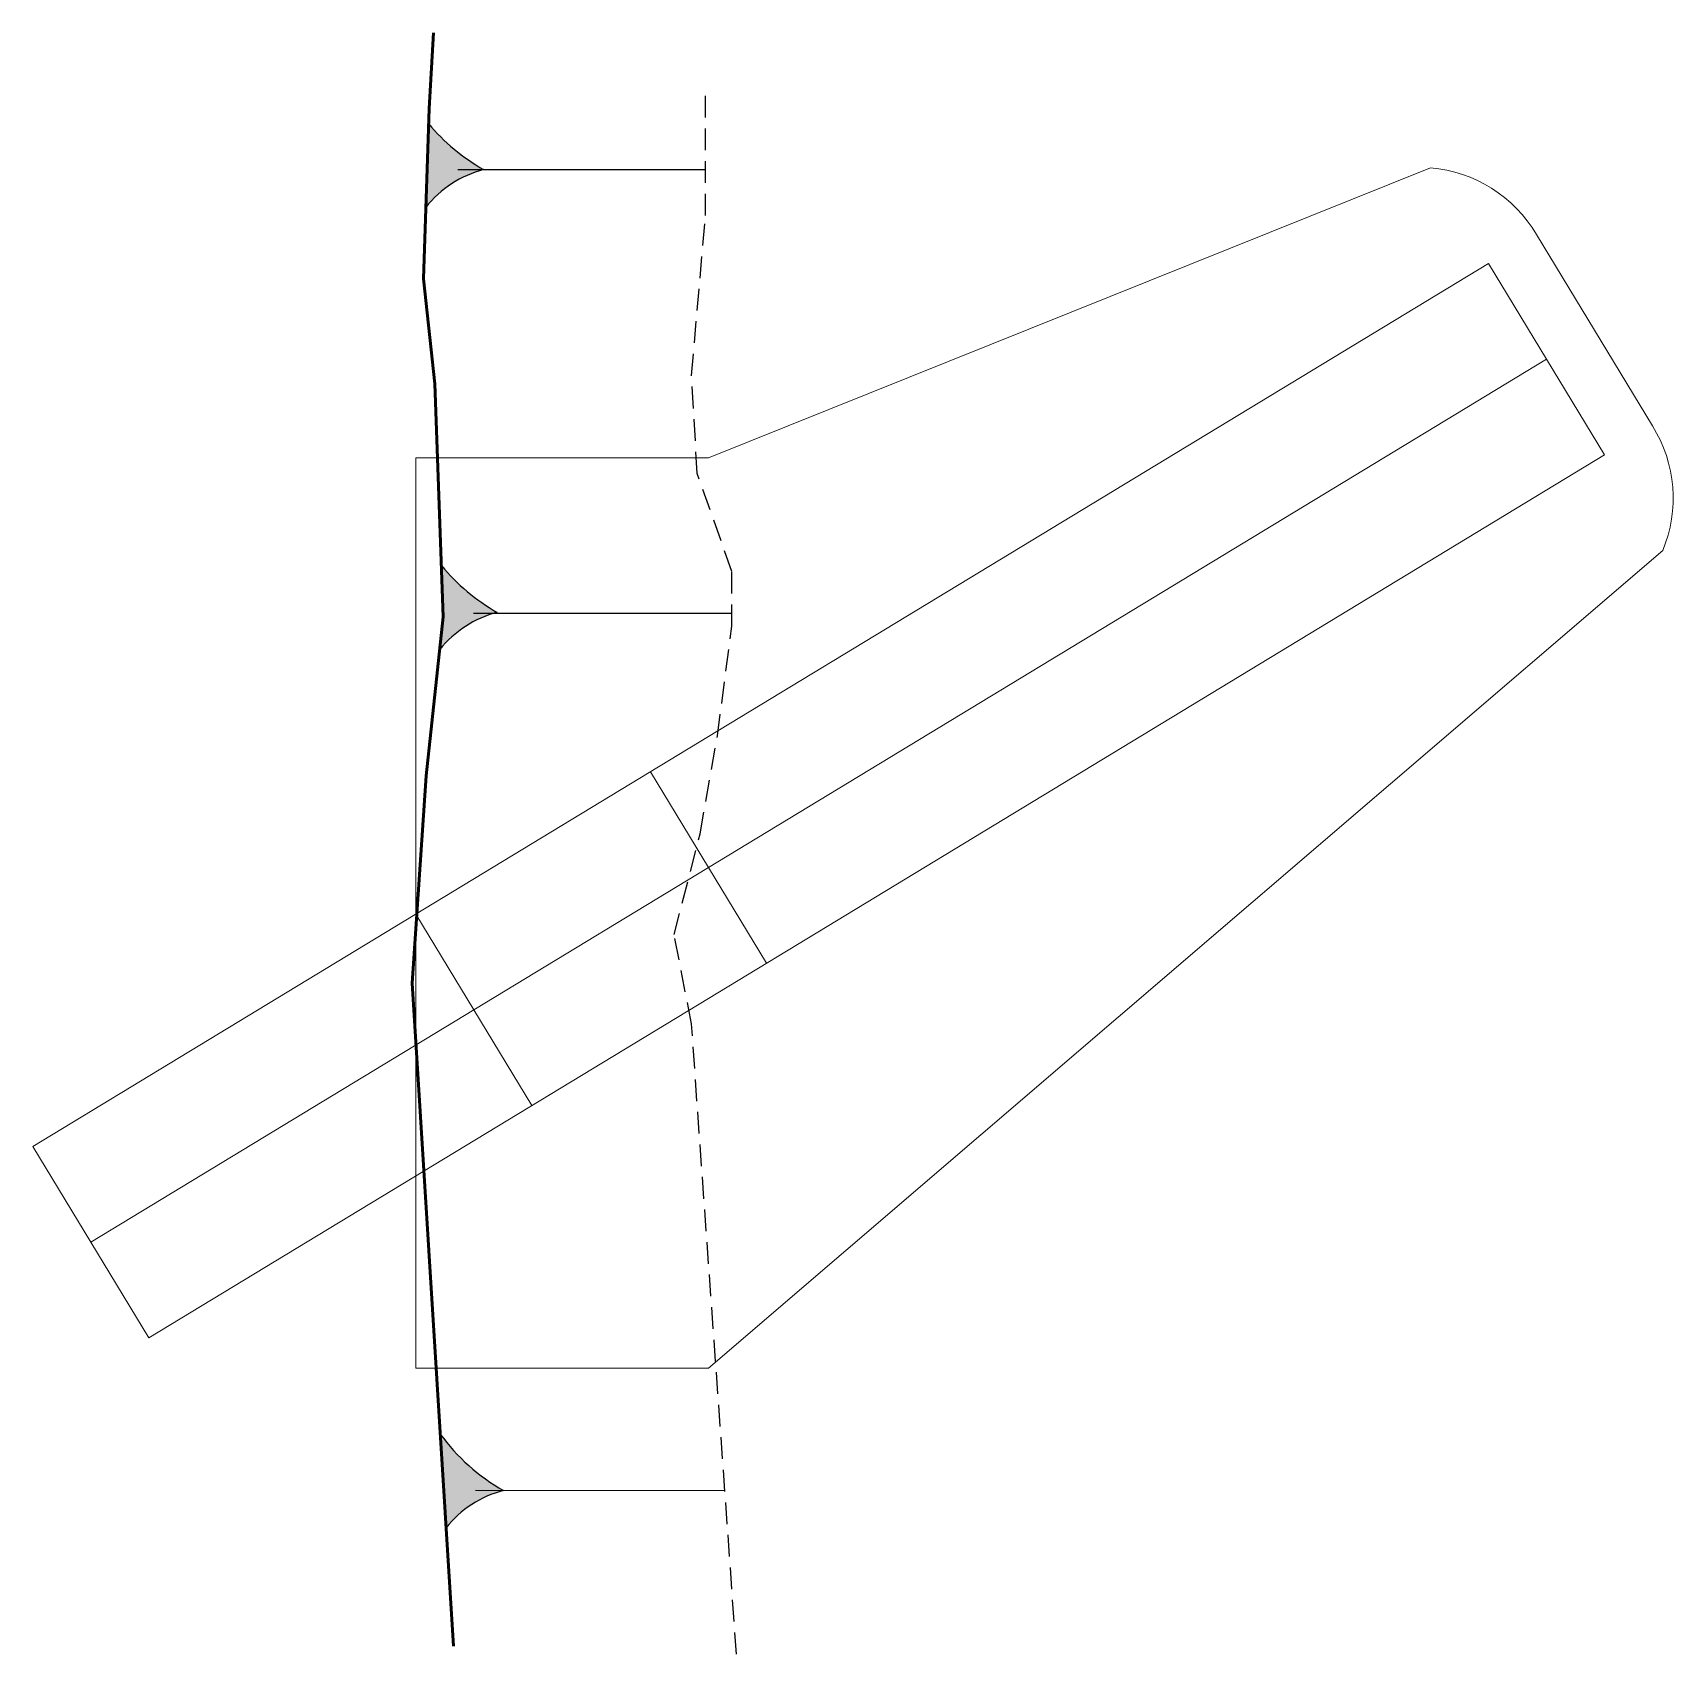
# Model space of a CAD drawing. Header units: feet. Extents: x -317 to 876, y 390 to 709.
# Drawn here: x 781.3 to 875.5, y 501 to 594.2 of the extents above; entities that cross this region are included whole.
import ezdxf

# ---------------------------------------------------------------- set-up
doc = ezdxf.new("R2010")
doc.units = ezdxf.units.FT
doc.header["$MEASUREMENT"] = 0
doc.linetypes.add('HIDDEN', pattern=[0.375, 0.25, -0.125])
doc.layers.add('2.Tblk.Text.User', color=7, linetype='Continuous', lineweight=18)
doc.layers.add('Toe Of Bank', color=7, linetype='HIDDEN')
doc.layers.add('Top Of Bank', color=1, linetype='Continuous')

msp = doc.modelspace()

# ---------------------------------------------------------------- hatches: boundary and pattern name
at = {"layer": 'Top Of Bank', "ltscale": 5}
for points in [[(804, 588.983), (803.84, 584.166, -0.163623), (807.165, 586.337, -0.08978)], [(804.739, 563.581), (804.847, 560.635), (804.644, 558.75, -0.161863), (807.944, 560.888, -0.091137)], [(808.302, 510.411, -0.10645), (804.666, 513.659), (805.002, 508.273, -0.161863)]]:
    msp.add_hatch(color=256, dxfattribs=at).paths.add_polyline_path(points)

# ---------------------------------------------------------------- linework, layer by layer
at = {"layer": '2.Tblk.Text.User', "ltscale": 5}
for p, q in [((861.596, 586.442), (820.097, 569.772)), ((867.684, 582.609), (874.357, 571.605)), ((864.933, 580.94), (820.097, 553.747)), ((864.933, 580.94), (871.607, 569.937)), ((868.27, 575.439), (784.587, 524.684)), ((803.271, 517.443), (803.271, 569.772)), ((803.271, 569.772), (820.097, 569.772)), ((871.607, 569.937), (820.097, 538.696)), ((874.943, 564.435), (820.097, 517.443)), ((781.25, 530.185), (820.097, 553.747)), ((816.76, 551.723), (823.434, 540.719)), ((803.271, 543.542), (809.945, 532.538)), ((787.924, 519.182), (820.097, 538.696)), ((781.25, 530.185), (787.924, 519.182)), ((803.271, 517.443), (820.097, 517.443))]:
    msp.add_line(p, q, dxfattribs=at)
for centre, start, end in [((860.927, 578.629), 30.50053, 85.10472), ((867.705, 567.453), 337.37043, 31.97462)]:
    msp.add_arc(centre, 7.842, start, end, dxfattribs=at)
at = {"layer": 'Toe Of Bank', "ltscale": 5}
for points in [[(819.114, 574.504), (819.923, 583.702), (819.923, 591.103)], [(821.704, 501.003), (819.114, 537.229), (818.119, 542.364), (819.611, 548.163), (820.606, 553.795), (821.435, 560.091), (821.435, 563.238), (819.446, 568.871), (819.114, 574.504)]]:
    msp.add_lwpolyline(points, dxfattribs=at)
at = {"layer": 'Top Of Bank', "ltscale": 5}
for p, q in [((805.69, 586.337), (819.923, 586.337)), ((806.586, 560.84), (821.435, 560.84)), ((806.703, 510.423), (821.031, 510.409))]:
    msp.add_line(p, q, dxfattribs=at)
at = {"layer": 'Top Of Bank', "lineweight": 50, "ltscale": 5}
msp.add_lwpolyline([(805.427, 501.471), (803.049, 539.574), (803.866, 551.492), (804.847, 560.635), (804.356, 574.023), (803.703, 580.064), (804.03, 589.86), (804.282, 594.201)], dxfattribs=at)
at = {"layer": 'Top Of Bank', "ltscale": 5}
for centre, radius, start, end in [((812.89, 596.403), 11.579, 219.85025, 240.37133), ((808.732, 580.306), 6.231, 104.55585, 141.726), ((813.668, 570.953), 11.579, 219.54177, 240.37133), ((809.51, 554.856), 6.231, 104.55585, 141.33326), ((814.026, 520.476), 11.579, 216.0664, 240.37133), ((809.868, 504.38), 6.231, 104.55585, 141.33326)]:
    msp.add_arc(centre, radius, start, end, dxfattribs=at)

doc.saveas('drawing.dxf')
